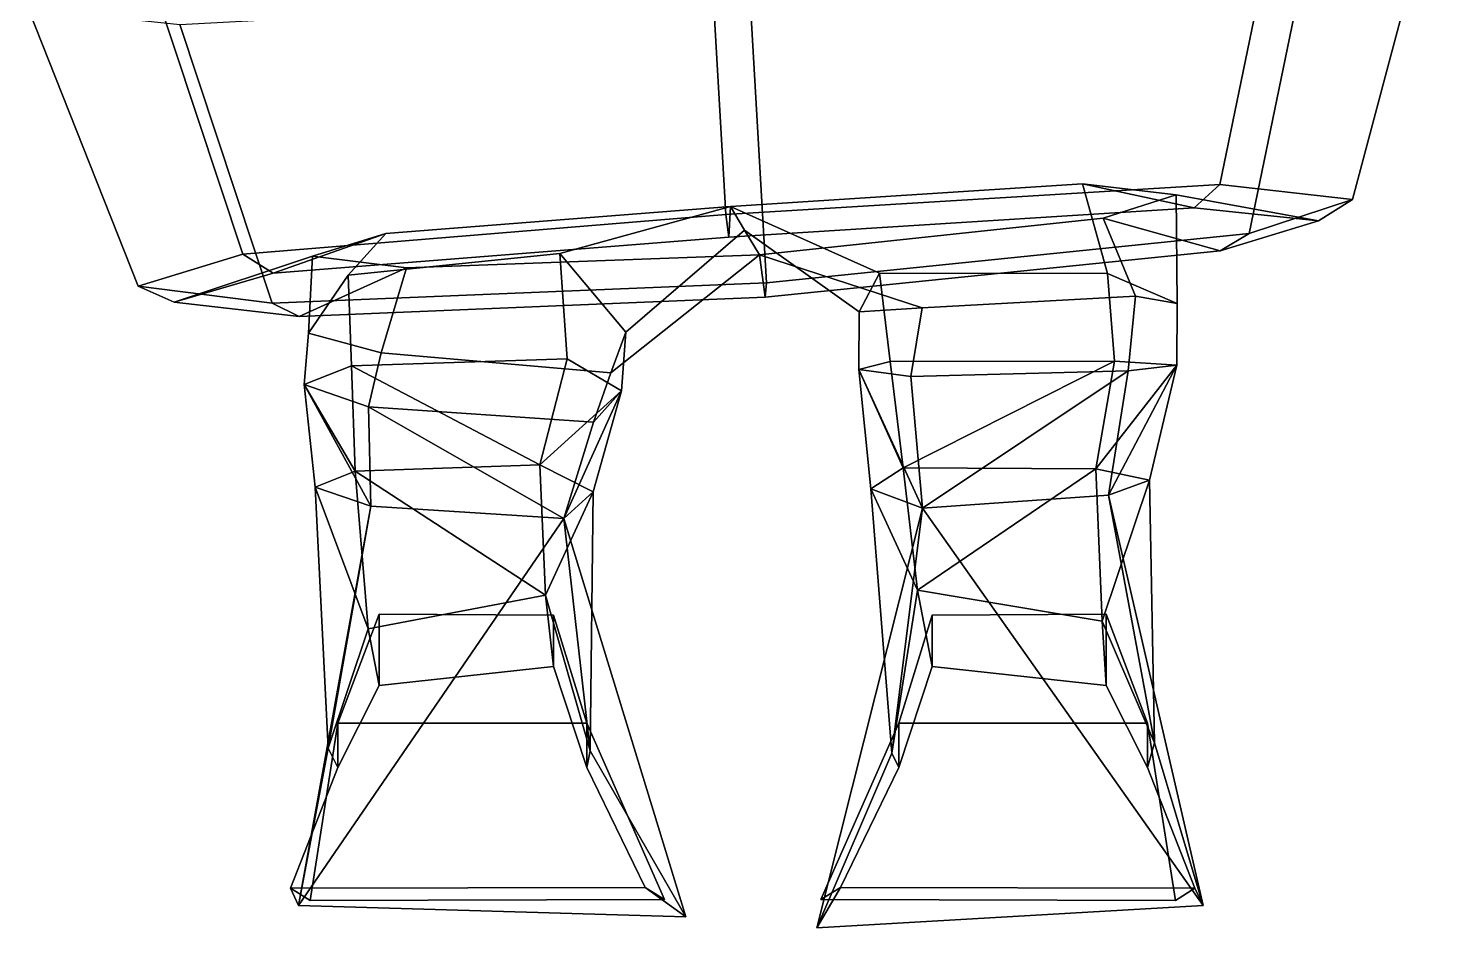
# Model space of a CAD drawing. Extents: x -176 to 128, y -158 to 351.
# Drawn here: x -137.3 to 128.3, y -158.3 to 12.3 of the extents above; entities that cross this region are included whole.
import ezdxf

# ---------------------------------------------------------------- set-up
doc = ezdxf.new("R2010")
doc.units = 0

msp = doc.modelspace()

# ---------------------------------------------------------------- linework, layer by layer
for points in [[(-5.116114, -23.072403, 113.297264), (88.477493, -17.371353, 82.768112), (99.811798, 37.491943, 85.991196), (-8.252961, 31.725159, 116.028557)], [(99.811798, 37.491943, 85.991196), (88.477493, -17.371353, 82.768112), (113.616035, -20.21109, 0.043286), (128.322067, 34.892349, 3.392593)], [(113.616035, -20.21109, 0.043286), (94.035042, -26.647644, -91.796371), (105.369354, 28.215652, -88.573288), (128.322067, 34.892349, 3.392593)], [(-5.116114, -23.072403, 113.297264), (-8.252961, 31.725159, 116.028557), (-114.145287, 22.253418, 77.98143), (-96.647301, -30.556381, 75.837723)], [(94.035042, -26.647644, -91.796371), (2.608886, -35.966461, -129.347366), (-0.53187, 18.837219, -126.616562), (105.369354, 28.215652, -88.573288)], [(-114.145287, 22.253418, 77.98143), (-137.33461, 15.971649, -6.552612), (-116.464897, -36.598007, -8.570096), (-96.647301, -30.556381, 75.837723)], [(-91.089745, -39.83268, -98.726761), (-108.58773, 12.977112, -96.583054), (-0.53187, 18.837219, -126.616562), (2.608886, -35.966461, -129.347366)], [(-116.464897, -36.598007, -8.570096), (-137.33461, 15.971649, -6.552612), (-108.58773, 12.977112, -96.583054), (-91.089745, -39.83268, -98.726761)], [(-5.116114, -23.072403, 113.297264), (-4.518436, -27.311501, 100.78952), (83.656975, -21.748001, 73.979935), (88.477493, -17.371353, 82.768112)], [(-4.518436, -27.311501, 100.78952), (-4.23993, -21.542725, 79.992508), (62.490932, -17.251877, 58.069305), (83.656975, -21.748001, 73.979935)], [(-4.23993, -21.542725, 79.992508), (23.986399, -34.133865, 57.251328), (67.248886, -34.217972, 38.025295), (62.490932, -17.251877, 58.069305)], [(62.490932, -17.251877, 58.069305), (67.248886, -34.217972, 38.025295), (80.432411, -39.936737, -1.204804), (80.229927, -19.296173, -1.036084)], [(83.656975, -21.748001, 73.979935), (62.490932, -17.251877, 58.069305), (80.229927, -19.296173, -1.036084), (107.204758, -24.234894, -0.381421)], [(88.477493, -17.371353, 82.768112), (83.656975, -21.748001, 73.979935), (107.204758, -24.234894, -0.381421), (113.616035, -20.21109, 0.043286)], [(80.229927, -19.296173, -1.036084), (80.432411, -39.936737, -1.204804), (72.521156, -38.515656, -44.1633), (66.377197, -23.738571, -63.999451)], [(107.204758, -24.234894, -0.381421), (80.229927, -19.296173, -1.036084), (66.377197, -23.738571, -63.999451), (88.575165, -29.957108, -80.501915)], [(113.616035, -20.21109, 0.043286), (107.204758, -24.234894, -0.381421), (88.575165, -29.957108, -80.501915), (94.035042, -26.647644, -91.796371)], [(-5.116114, -23.072403, 113.297264), (-96.647301, -30.556381, 75.837723), (-90.884369, -34.179253, 67.445747), (-4.518436, -27.311501, 100.78952)], [(-4.518436, -27.311501, 100.78952), (-90.884369, -34.179253, 67.445747), (-69.516441, -26.653763, 53.127434), (-4.23993, -21.542725, 79.992508)], [(-4.23993, -21.542725, 79.992508), (-69.516441, -26.653763, 53.127434), (-76.66452, -34.539825, 31.816988), (-36.582596, -30.437592, 57.403324)], [(-1.549349, -26.033661, -4.519449), (-4.23993, -21.542725, 79.992508), (-36.582596, -30.437592, 57.403324), (-24.041485, -45.332703, -3.347342)], [(20.15365, -41.482422, -5.38493), (23.986399, -34.133865, 57.251328), (-4.23993, -21.542725, 79.992508), (-1.549349, -26.033661, -4.519449)], [(66.377197, -23.738571, -63.999451), (72.521156, -38.515656, -44.1633), (32.097576, -40.745682, -69.192673), (1.249051, -30.704567, -92.418091)], [(88.575165, -29.957108, -80.501915), (66.377197, -23.738571, -63.999451), (1.249051, -30.704567, -92.418091), (2.317846, -38.722168, -113.940247)], [(1.249051, -30.704567, -92.418091), (-1.549349, -26.033661, -4.519449), (-24.041485, -45.332703, -3.347342), (-26.929743, -53.058426, -68.541199)], [(20.15365, -41.482422, -5.38493), (-1.549349, -26.033661, -4.519449), (1.249051, -30.704567, -92.418091), (32.097576, -40.745682, -69.192673)], [(-90.884369, -34.179253, 67.445747), (-109.646889, -39.679596, -8.499546), (-83.454239, -30.954155, -7.163815), (-69.516441, -26.653763, 53.127434)], [(-69.516441, -26.653763, 53.127434), (-83.454239, -30.954155, -7.163815), (-84.216743, -45.539551, -8.455746), (-76.66452, -34.539825, 31.816988)], [(94.035042, -26.647644, -91.796371), (88.575165, -29.957108, -80.501915), (2.317846, -38.722168, -113.940247), (2.608886, -35.966461, -129.347366)], [(-96.647301, -30.556381, 75.837723), (-116.464897, -36.598007, -8.570096), (-109.646889, -39.679596, -8.499546), (-90.884369, -34.179253, 67.445747)], [(-109.646889, -39.679596, -8.499546), (-85.966179, -42.388367, -87.036095), (-65.630173, -33.14045, -68.941322), (-83.454239, -30.954155, -7.163815)], [(-85.966179, -42.388367, -87.036095), (2.317846, -38.722168, -113.940247), (1.249051, -30.704567, -92.418091), (-65.630173, -33.14045, -68.941322)], [(-83.454239, -30.954155, -7.163815), (-65.630173, -33.14045, -68.941322), (-70.390167, -49.243362, -50.046947), (-84.216743, -45.539551, -8.455746)], [(-35.151432, -50.412567, 22.651091), (-36.582596, -30.437592, 57.403324), (-76.66452, -34.539825, 31.816988), (-76.028107, -51.711182, 8.9863)], [(-65.630173, -33.14045, -68.941322), (1.249051, -30.704567, -92.418091), (-26.929743, -53.058426, -68.541199), (-70.390167, -49.243362, -50.046947)], [(-35.151432, -50.412567, 22.651091), (-24.870405, -56.439117, -3.01312), (-24.041485, -45.332703, -3.347342), (-36.582596, -30.437592, 57.403324)], [(26.034914, -50.930023, 19.384605), (23.986399, -34.133865, 57.251328), (20.15365, -41.482422, -5.38493), (20.083265, -52.427429, -7.824063)], [(26.034914, -50.930023, 19.384605), (68.56263, -50.829323, 13.109426), (67.248886, -34.217972, 38.025295), (23.986399, -34.133865, 57.251328)], [(68.56263, -50.829323, 13.109426), (80.358559, -51.568855, -3.163189), (80.432411, -39.936737, -1.204804), (67.248886, -34.217972, 38.025295)], [(-116.464897, -36.598007, -8.570096), (-91.089745, -39.83268, -98.726761), (-85.966179, -42.388367, -87.036095), (-109.646889, -39.679596, -8.499546)], [(-91.089745, -39.83268, -98.726761), (2.608886, -35.966461, -129.347366), (2.317846, -38.722168, -113.940247), (-85.966179, -42.388367, -87.036095)], [(-76.028107, -51.711182, 8.9863), (-76.66452, -34.539825, 31.816988), (-84.216743, -45.539551, -8.455746), (-85.006538, -55.283524, -9.071948)], [(71.11467, -52.668961, -22.215525), (29.961134, -53.760239, -34.961468), (32.097576, -40.745682, -69.192673), (72.521156, -38.515656, -44.1633)], [(80.358559, -51.568855, -3.163189), (71.11467, -52.668961, -22.215525), (72.521156, -38.515656, -44.1633), (80.432411, -39.936737, -1.204804)], [(20.083265, -52.427429, -7.824063), (20.15365, -41.482422, -5.38493), (32.097576, -40.745682, -69.192673), (29.961134, -53.760239, -34.961468)], [(-85.006538, -55.283524, -9.071948), (-84.216743, -45.539551, -8.455746), (-70.390167, -49.243362, -50.046947), (-72.806541, -59.514061, -26.147129)], [(-24.870405, -56.439117, -3.01312), (-30.195179, -62.417, -31.400335), (-26.929743, -53.058426, -68.541199), (-24.041485, -45.332703, -3.347342)], [(-40.362595, -70.486916, 37.500893), (-35.151432, -50.412567, 22.651091), (-76.028107, -51.711182, 8.9863)], [(-72.806541, -59.514061, -26.147129), (-70.390167, -49.243362, -50.046947), (-26.929743, -53.058426, -68.541199), (-30.195179, -62.417, -31.400335)], [(-40.362595, -70.486916, 37.500893), (-24.870405, -56.439117, -3.01312), (-35.151432, -50.412567, 22.651091)], [(-75.35083, -71.679977, 25.224617), (-76.028107, -51.711182, 8.9863), (-85.006538, -55.283524, -9.071948)], [(-40.362595, -70.486916, 37.500893), (-76.028107, -51.711182, 8.9863), (-75.35083, -71.679977, 25.224617)], [(28.484377, -71.042999, 31.432871), (26.034914, -50.930023, 19.384605), (20.083265, -52.427429, -7.824063)], [(28.484377, -71.042999, 31.432871), (20.083265, -52.427429, -7.824063), (22.39996, -75.039452, 6.551963)], [(32.16436, -78.702362, -18.165943), (20.083265, -52.427429, -7.824063), (29.961134, -53.760239, -34.961468)], [(22.39996, -75.039452, 6.551963), (20.083265, -52.427429, -7.824063), (32.16436, -78.702362, -18.165943)], [(28.484377, -71.042999, 31.432871), (68.56263, -50.829323, 13.109426), (26.034914, -50.930023, 19.384605)], [(28.484377, -71.042999, 31.432871), (64.985542, -71.25769, 25.502409), (68.56263, -50.829323, 13.109426)], [(32.16436, -78.702362, -18.165943), (29.961134, -53.760239, -34.961468), (71.11467, -52.668961, -22.215525)], [(67.377533, -76.236275, -6.736822), (32.16436, -78.702362, -18.165943), (71.11467, -52.668961, -22.215525)], [(64.985542, -71.25769, 25.502409), (80.358559, -51.568855, -3.163189), (68.56263, -50.829323, 13.109426)], [(64.985542, -71.25769, 25.502409), (75.193703, -73.382057, 10.599902), (80.358559, -51.568855, -3.163189)], [(67.377533, -76.236275, -6.736822), (71.11467, -52.668961, -22.215525), (80.358559, -51.568855, -3.163189)], [(75.193703, -73.382057, 10.599902), (67.377533, -76.236275, -6.736822), (80.358559, -51.568855, -3.163189)], [(-75.35083, -71.679977, 25.224617), (-85.006538, -55.283524, -9.071948), (-82.948135, -74.731117, 8.721539)], [(-82.948135, -74.731117, 8.721539), (-85.006538, -55.283524, -9.071948), (-72.382347, -78.29348, -7.01167)], [(-72.382347, -78.29348, -7.01167), (-85.006538, -55.283524, -9.071948), (-72.806541, -59.514061, -26.147129)], [(-40.362595, -70.486916, 37.500893), (-30.257059, -75.596123, 14.017927), (-24.870405, -56.439117, -3.01312)], [(-35.795704, -80.661545, -12.093392), (-30.195179, -62.417, -31.400335), (-24.870405, -56.439117, -3.01312)], [(-30.257059, -75.596123, 14.017927), (-35.795704, -80.661545, -12.093392), (-24.870405, -56.439117, -3.01312)], [(-72.382347, -78.29348, -7.01167), (-72.806541, -59.514061, -26.147129), (-35.795704, -80.661545, -12.093392)], [(-35.795704, -80.661545, -12.093392), (-72.806541, -59.514061, -26.147129), (-30.195179, -62.417, -31.400335)], [(-72.897415, -101.559593, 9.440805), (-75.35083, -71.679977, 25.224617), (-82.948135, -74.731117, 8.721539)], [(-39.273037, -95.213364, 21.731089), (-40.362595, -70.486916, 37.500893), (-75.35083, -71.679977, 25.224617)], [(-72.897415, -101.559593, 9.440805), (-39.273037, -95.213364, 21.731089), (-75.35083, -71.679977, 25.224617)], [(-39.273037, -95.213364, 21.731089), (-30.257059, -75.596123, 14.017927), (-40.362595, -70.486916, 37.500893)], [(31.239504, -94.225571, 17.999493), (28.484377, -71.042999, 31.432871), (22.39996, -75.039452, 6.551963)], [(31.239504, -94.225571, 17.999493), (64.985542, -71.25769, 25.502409), (28.484377, -71.042999, 31.432871)], [(66.214989, -100.094269, 10.814722), (64.985542, -71.25769, 25.502409), (31.239504, -94.225571, 17.999493)], [(66.214989, -100.094269, 10.814722), (75.193703, -73.382057, 10.599902), (64.985542, -71.25769, 25.502409)], [(76.130882, -123.206711, -4.121541), (75.193703, -73.382057, 10.599902), (66.214989, -100.094269, 10.814722)], [(76.130882, -123.206711, -4.121541), (67.377533, -76.236275, -6.736822), (75.193703, -73.382057, 10.599902)], [(-80.484413, -124.184906, -7.81374), (-72.897415, -101.559593, 9.440805), (-82.948135, -74.731117, 8.721539)], [(-80.484413, -124.184906, -7.81374), (-82.948135, -74.731117, 8.721539), (-72.382347, -78.29348, -7.01167)], [(-30.789909, -124.721191, -3.864251), (-30.257059, -75.596123, 14.017927), (-39.273037, -95.213364, 21.731089)], [(-30.789909, -124.721191, -3.864251), (-35.795704, -80.661545, -12.093392), (-30.257059, -75.596123, 14.017927)], [(26.374054, -125.12191, -7.120281), (31.239504, -94.225571, 17.999493), (22.39996, -75.039452, 6.551963)], [(26.374054, -125.12191, -7.120281), (22.39996, -75.039452, 6.551963), (32.16436, -78.702362, -18.165943)], [(85.350189, -154.028259, -28.197392), (32.16436, -78.702362, -18.165943), (67.377533, -76.236275, -6.736822)], [(85.350189, -154.028259, -28.197392), (67.377533, -76.236275, -6.736822), (76.130882, -123.206711, -4.121541)], [(-86.08873, -154.021851, -34.357853), (-80.484413, -124.184906, -7.81374), (-72.382347, -78.29348, -7.01167)], [(-86.08873, -154.021851, -34.357853), (-72.382347, -78.29348, -7.01167), (-35.795704, -80.661545, -12.093392)], [(12.112047, -158.265259, -34.382645), (26.374054, -125.12191, -7.120281), (32.16436, -78.702362, -18.165943)], [(12.112047, -158.265259, -34.382645), (32.16436, -78.702362, -18.165943), (85.350189, -154.028259, -28.197392)], [(-12.692651, -156.135681, -30.360167), (-86.08873, -154.021851, -34.357853), (-35.795704, -80.661545, -12.093392)], [(-12.692651, -156.135681, -30.360167), (-35.795704, -80.661545, -12.093392), (-30.789909, -124.721191, -3.864251)], [(-39.273037, -95.213364, 21.731089), (-72.897415, -101.559593, 9.440805), (-70.777412, -112.334427, 35.947453), (-37.787899, -108.736435, 35.947453)], [(-30.789909, -124.721191, -3.864251), (-39.273037, -95.213364, 21.731089), (-37.787899, -108.736435, 35.947453), (-31.473774, -127.827744, 43.725594)], [(26.374054, -125.12191, -7.120281), (27.673773, -127.827744, 43.725594), (33.987896, -108.736435, 35.947453), (31.239504, -94.225571, 17.999493)], [(31.239504, -94.225571, 17.999493), (33.987896, -108.736435, 35.947453), (66.977409, -112.334427, 35.947453), (66.214989, -100.094269, 10.814722)], [(-31.473774, -119.444244, 102.617195), (-37.787899, -98.998032, 87.801697), (-70.777412, -98.812729, 87.801697), (-78.613716, -119.444244, 102.617195)], [(-78.613716, -119.444244, 102.617195), (-70.777412, -98.812729, 87.801697), (-70.777412, -112.334427, 35.947453), (-78.613716, -127.827744, 43.725594)], [(-37.787899, -98.998032, 87.801697), (-37.787899, -108.736435, 35.947453), (-70.777412, -112.334427, 35.947453), (-70.777412, -98.812729, 87.801697)], [(-31.473774, -119.444244, 102.617195), (-31.473774, -127.827744, 43.725594), (-37.787899, -108.736435, 35.947453), (-37.787899, -98.998032, 87.801697)], [(27.673773, -119.444244, 102.617195), (74.813721, -119.444244, 102.617195), (66.977409, -98.812729, 87.801697), (33.987896, -98.998032, 87.801697)], [(27.673773, -119.444244, 102.617195), (33.987896, -98.998032, 87.801697), (33.987896, -108.736435, 35.947453), (27.673773, -127.827744, 43.725594)], [(33.987896, -98.998032, 87.801697), (66.977409, -98.812729, 87.801697), (66.977409, -112.334427, 35.947453), (33.987896, -108.736435, 35.947453)], [(76.130882, -123.206711, -4.121541), (66.214989, -100.094269, 10.814722), (66.977409, -112.334427, 35.947453), (74.813721, -127.827744, 43.725594)], [(74.813721, -119.444244, 102.617195), (74.813721, -127.827744, 43.725594), (66.977409, -112.334427, 35.947453), (66.977409, -98.812729, 87.801697)], [(-80.484413, -124.184906, -7.81374), (-78.613716, -127.827744, 43.725594), (-70.777412, -112.334427, 35.947453), (-72.897415, -101.559593, 9.440805)], [(-83.890282, -153.02951, 102.617195), (-78.613716, -119.444244, 102.617195), (-78.613716, -127.827744, 43.725594), (-87.594154, -150.723206, 36.317848)], [(-16.70689, -152.844193, 102.617195), (-31.473774, -119.444244, 102.617195), (-78.613716, -119.444244, 102.617195), (-83.890282, -153.02951, 102.617195)], [(-16.70689, -152.844193, 102.617195), (-20.410763, -150.61731, 32.613968), (-31.473774, -127.827744, 43.725594), (-31.473774, -119.444244, 102.617195)], [(12.906889, -152.844193, 102.617195), (80.090286, -153.02951, 102.617195), (74.813721, -119.444244, 102.617195), (27.673773, -119.444244, 102.617195)], [(12.906889, -152.844193, 102.617195), (27.673773, -119.444244, 102.617195), (27.673773, -127.827744, 43.725594), (16.610764, -150.61731, 32.613968)], [(80.090286, -153.02951, 102.617195), (83.794151, -150.723206, 36.317848), (74.813721, -127.827744, 43.725594), (74.813721, -119.444244, 102.617195)], [(-86.08873, -154.021851, -34.357853), (-87.594154, -150.723206, 36.317848), (-78.613716, -127.827744, 43.725594), (-80.484413, -124.184906, -7.81374)], [(-12.692651, -156.135681, -30.360167), (-30.789909, -124.721191, -3.864251), (-31.473774, -127.827744, 43.725594), (-20.410763, -150.61731, 32.613968)], [(85.350189, -154.028259, -28.197392), (76.130882, -123.206711, -4.121541), (74.813721, -127.827744, 43.725594), (83.794151, -150.723206, 36.317848)], [(12.112047, -158.265259, -34.382645), (16.610764, -150.61731, 32.613968), (27.673773, -127.827744, 43.725594), (26.374054, -125.12191, -7.120281)], [(-86.08873, -154.021851, -34.357853), (-12.692651, -156.135681, -30.360167), (-20.410763, -150.61731, 32.613968), (-87.594154, -150.723206, 36.317848)], [(-83.890282, -153.02951, 102.617195), (-87.594154, -150.723206, 36.317848), (-20.410763, -150.61731, 32.613968), (-16.70689, -152.844193, 102.617195)], [(85.350189, -154.028259, -28.197392), (83.794151, -150.723206, 36.317848), (16.610764, -150.61731, 32.613968), (12.112047, -158.265259, -34.382645)], [(80.090286, -153.02951, 102.617195), (12.906889, -152.844193, 102.617195), (16.610764, -150.61731, 32.613968), (83.794151, -150.723206, 36.317848)]]:
    msp.add_3dface(points)

doc.saveas('drawing.dxf')
